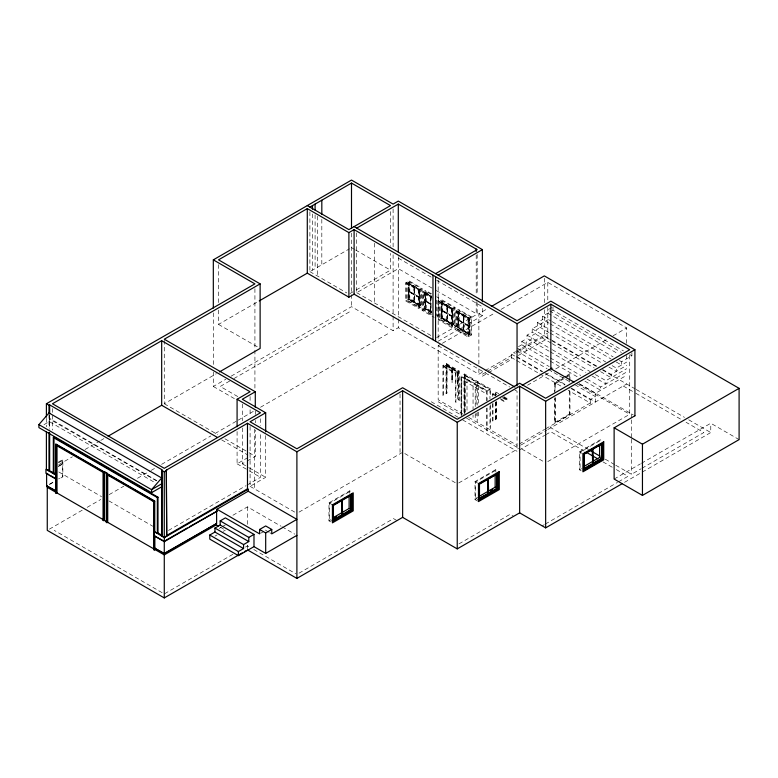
<?xml version="1.0" encoding="UTF-8"?>
<svg xmlns="http://www.w3.org/2000/svg" width="778" height="778" viewBox="0 0 778 778"><rect width="100%" height="100%" fill="white"/><g stroke="black" fill="none" stroke-linecap="round" stroke-linejoin="round"><path stroke-width="0.58" stroke-dasharray="3.89 2.92" d="M330.699 521.863L328.958 520.861L328.958 502.841L349.76 490.83L351.5 491.832M349.76 493.233L349.76 490.83M43.947 424.691L49.306 421.598L155.717 483.041M218.521 310.062L218.521 324.407L258.208 301.494M309.897 211.879L309.897 271.648L349.448 248.814M349.935 293.569L353.056 291.769M356.178 289.97L390.498 270.151L390.498 253.414M58.146 462.288L62.221 459.934L62.862 460.313L62.862 476.826L58.71 479.229M58.729 462.696L62.862 460.313M58.768 464.68L72.422 456.793M85.016 449.519L99.72 441.038M100.77 440.426L103.921 438.607M164.275 340.404L164.275 403.763L216.372 373.683M356.694 232.894L356.694 292.674L398.297 268.653L431.985 288.093M58.146 466.285L62.221 463.941L62.862 464.31M58.564 466.421L62.541 464.126L62.541 476.632L58.564 478.937M213.318 371.991L213.318 386.462L225.883 379.207M231.115 376.182L351.5 306.678L393.104 330.699L398.297 327.703L478.878 374.218L484.072 371.223M49.598 484.111L54.577 481.232M49.345 484.626L54.548 481.631M229.704 381.006L220.252 386.462L237.776 396.576M233.906 378.575L351.5 310.685M409.14 280.907L409.14 298.927L422.133 306.435L418.671 308.428L405.669 300.93L405.669 282.91L409.14 280.907L422.133 288.414L422.133 310.432L434.143 317.366M407.186 283.532L408.265 282.91L419.974 289.669L419.974 306.182L418.885 306.804L407.186 300.055L407.186 283.532L418.885 290.291L418.885 306.804M408.489 282.784L409.782 282.035L421.491 288.794L421.491 305.307L420.188 306.055L408.489 299.297L408.489 282.784L420.188 289.542L420.188 306.055M405.669 282.91L418.671 290.418L422.133 288.414M405.669 300.93L409.782 298.548L421.491 305.307M431.605 293.88L425.605 290.418L422.133 292.421L432.14 298.198M431.459 314.059L423.65 309.556L423.65 293.043L424.739 292.421L431.566 296.36M431.78 312.746L424.953 308.808L424.953 292.295L426.256 291.546L432.101 294.92M471.546 316.938L468.074 318.941L455.072 311.433L458.543 309.43L471.546 316.938L471.546 334.958L468.074 336.962L455.072 329.454L455.072 307.436L451.61 309.43L438.607 301.932L442.069 299.929L442.069 317.939L455.072 325.447L451.61 327.45L438.607 319.943L438.607 297.925L436.653 299.053L436.653 315.567L437.956 314.818L437.956 298.295M422.133 310.432L426.256 308.059L432.101 311.433M440.124 302.554L441.204 301.932L452.903 308.681L452.903 325.194L451.824 325.826L440.124 319.068L440.124 302.554L451.824 309.313L451.824 325.826M441.427 301.806L442.721 301.047L454.42 307.806L454.42 324.319L453.127 325.068L441.427 318.319L441.427 301.806L453.127 308.555L453.127 325.068M49.364 529.157L82.925 509.785M87.117 507.363L100.751 499.486M109.144 494.643L123.828 486.162M137.463 478.295L150.047 471.03M151.097 470.427L155.289 468.006M161.581 464.369L210.877 435.913M215.068 433.492L237.096 420.772M238.146 420.169L253.871 411.085M260.494 407.264L389.632 332.702M436.876 316.938L438.607 315.936L436.604 314.789M438.607 319.943L442.721 317.57L454.42 324.319M456.589 312.066L457.678 311.433L469.377 318.192L469.377 334.705L468.288 335.328L456.589 328.579L456.589 312.066L468.288 318.815L468.288 335.328M457.892 311.307L459.195 310.558L470.894 317.317L470.894 333.83L469.591 334.579L457.892 327.82L457.892 311.307L469.591 318.066L469.591 334.579M436.614 337.603L477.177 314.186L477.177 302.234M478.878 364.016L478.878 313.67L488.224 308.273M455.072 329.454L459.195 327.071L470.894 333.83M438.17 341.211L482.379 315.693L482.379 306.678L436.137 279.983M463.416 414.334L438.17 399.756L438.17 345.714L441.33 343.895M442.381 343.283L494.837 312.989M501.061 309.391L547.79 282.395L626.689 327.946L626.689 343.506M237.086 431.537L237.086 463.814L248.085 457.464M242.289 427.949L242.289 463.814L246.286 461.5M247.287 460.926L255.291 456.307L255.291 430.01M442.925 395.555L442.925 365.534L446.397 363.53L459.399 371.038L459.399 401.059M443.577 395.185L443.577 366.662L446.018 365.252L457.717 372.01L457.717 400.534M446.611 393.435L447.049 364.658L458.748 371.417L458.748 399.941M551.942 307.514L547.79 309.916L621.466 352.453M168.456 530.46L245.848 485.773M246.889 485.171L260.484 477.322L260.484 433.093M548.967 323.142L542.655 319.505L542.655 316.199L553.002 310.228L623.479 350.917M452.251 368.665L447.049 365.66L446.455 366L451.648 369.005L452.251 368.665L452.251 382.173M452.086 382.766L452.086 369.258L452.679 368.908L457.882 371.913L457.882 385.421M250.088 426.422L250.088 486.328L265.687 477.322L265.687 435.486M548.996 332.507L537.433 325.826L537.433 322.52L542.655 319.505M551.135 343.079L532.201 332.148L532.201 328.841L547.8 319.836M443.577 366.662L455.286 373.411L459.399 371.038M549.112 351.189L527.027 338.43L527.027 335.133L532.201 332.148M549.151 360.545L521.805 344.751L521.805 341.454L527.027 338.43M464.845 414.625L464.845 375.346L489.955 389.37L489.955 398.851M521.805 344.751L516.602 347.756L549.21 366.584M463.951 412.146L463.951 380.86L467.014 379.1L476.117 384.351L476.117 406.009M488.594 372.652L511.37 359.485L511.37 354.078L515.551 351.666M516.573 351.072L547.8 333.042M232.923 515.26L247.482 506.848L281.121 526.268M485.112 370.62L515.231 353.231M516.271 352.629L544.318 336.436L596.191 366.389M482.379 374.237L486.522 371.845M487.553 371.242L511.37 357.481L515.581 359.913M482.379 376.241L487.553 373.246M518.323 355.468L547.8 338.449L547.79 307.524M219.124 528.476L221.215 527.27M222.255 526.667L225.387 524.868M474.133 383.496L477.604 381.492M477.604 382.241L477.196 405.144M463.951 380.86L473.053 386.121L476.117 384.351M214.981 536.12L217.062 534.924M223.305 531.316L225.387 530.119M475.222 406.622L475.222 387.366L478.285 385.606L487.378 390.857M490.607 389L464.602 373.985L461.14 375.988L461.14 416.016L461.14 375.988L487.135 390.994L490.617 389L490.617 397.5M492.348 396.41L492.348 394.008L495.819 392.005L498.815 393.736M492.999 395.136L495.44 393.726L497.385 394.854M495.868 394.475L496.471 394.135M260.63 533.29L263.664 531.539M298.995 512.138L401.769 452.806M232.923 554.286L164.275 593.925L54.197 530.372M245.41 547.08L247.482 545.884L249.592 547.099M527.494 385.227L551.505 371.359M555.687 368.947L607.9 338.8M613.113 335.785L626.689 327.946M349.118 491.959L329.609 503.22L329.609 519.733L331.943 521.075M565.762 376.144L554.315 382.747L554.315 392.443M566.802 375.541L569.924 373.741L569.973 378.876M554.967 391.451L554.967 383.116L564.507 377.612M565.46 377.067L569.272 374.86L569.973 375.268L566.16 377.476M554.967 383.116L555.677 383.525L565.207 378.02M328.958 520.861L331.039 519.655M619.444 360.535L621.544 361.751L631.892 355.77L631.892 352.473M612.111 365.641L616.322 368.072L626.689 362.081M602.678 369.531L611.09 374.393L626.689 365.378M595.403 374.607L605.916 380.675L626.689 368.684M587.011 379.1L600.694 386.997L626.689 371.991M579.707 384.196L595.491 393.308L626.689 375.288M571.324 388.699L590.259 399.629L595.491 396.605L575.506 385.071M569.924 413.74L554.315 422.746L554.315 398.501M554.967 397.393L554.967 422.376L555.677 422.775L569.973 414.518L569.973 388.504M519.101 444.112L544.707 429.33M545.728 428.736L590.259 403.023L568.173 390.274M298.995 573.192L393.532 518.605L397.004 520.608M466.567 418.156L517.049 447.301L520.122 445.522M521.143 444.938L546.749 430.146M547.78 429.553L626.689 384.001M458.728 482.973L518.595 448.41M519.101 450.122L544.707 435.34M545.728 434.746L550.853 431.79L584.21 451.046M477.614 501.09L475.008 499.593L475.008 481.582L495.81 469.572L497.541 470.564M495.158 470.69L475.659 481.952L475.659 498.465L477.993 499.816M475.659 498.465L477.711 497.278M475.008 499.593L477.089 498.397M547.751 461.597L629.723 414.275L629.723 354.496M581.185 470.816L579.454 469.815L579.454 451.804L600.256 439.794L601.987 440.795M599.605 440.922L580.106 452.174L580.106 468.696L581.662 469.591M579.454 469.815L581.536 468.619M458.991 543.871L510.115 514.355L513.577 516.359M614.124 479.044L640.382 463.882M641.442 463.28L710.771 423.251L739.1 439.609M542.188 525.87L544.279 524.654M545.32 524.051L617.528 482.37M618.578 481.757L627.992 476.321L615.486 469.105M615.758 465.254L631.464 474.317L640.897 468.871M641.947 468.268L703.837 432.539L686.04 422.26M624.53 482.331L710.771 432.539L710.771 423.251M629.791 354.554L631.892 355.77M547.79 313.223L618.277 353.912M542.655 316.199L551.067 321.061M552.127 321.664L613.132 356.888M550.017 323.755L611.031 358.979M616.283 362.013L621.544 365.047L621.544 361.751M537.433 322.52L548.996 329.201M550.056 329.804L605.799 361.994M550.056 333.11L602.649 363.472M608.96 367.119L616.322 371.369L616.322 368.072M532.201 328.841L551.135 339.772M552.185 340.385L597.416 366.496M602.503 370.027L635.101 388.854M636.151 389.457L684.494 417.368M688.695 419.799L710.771 432.539M552.185 343.681L594.266 367.975M600.567 371.621L611.09 377.69L611.09 374.393M623.227 385.995L634.741 392.647M635.791 393.25L681.849 419.848M398.297 258.14L431.936 277.561M527.027 335.133L551.223 349.098M552.273 349.711L590.142 371.573M550.172 351.792L585.931 372.438M592.243 376.085L605.916 383.982L605.916 380.675M478.878 313.67L482.379 315.693M436.195 290.525L477.177 314.186M521.805 341.454L549.151 357.238M550.202 357.851L580.709 375.463M550.202 361.148L578.599 377.554M584.91 381.191L600.694 390.303L600.694 386.997M351.5 247.628L354.574 249.407M355.604 250.001L390.498 270.151M436.604 296.768L438.607 297.925M442.069 299.929L455.072 307.436M424.953 292.295L431.78 296.233M432.004 297.118L423.008 291.915L423.008 309.936L432.004 315.129M423.65 293.043L431.459 297.546M550.853 367.294L552.944 368.5M579.114 383.612L633.195 414.83M577.14 383.914L629.723 414.275M516.602 351.063L547.099 368.675M548.159 369.278L558.672 375.356M559.722 375.959L570.245 382.037M419.536 297.42L414.334 294.424L414.334 286.917M452.475 316.442L447.272 313.437L447.272 305.929M468.94 325.943L463.746 322.948L463.746 315.44M419.536 297.925L414.334 294.92L414.334 302.428L419.536 305.433M452.475 316.938L447.272 313.942L447.272 321.44L452.475 324.445M468.94 326.449L463.746 323.444L463.746 330.951L468.94 333.957M516.602 356.47L542.898 371.651M543.948 372.254L566.034 385.003M571.295 388.047L595.491 402.012L595.491 393.308M511.37 354.078L515.581 356.509M516.631 357.112L541.877 371.69M546.088 374.121L565.013 385.052M516.631 360.515L538.716 373.275M539.776 373.878L561.862 386.627M431.605 311.9L425.605 308.428L425.605 290.418M471.546 334.958L458.543 327.45L458.543 309.43M419.974 306.182L408.265 299.423L408.265 282.91M431.566 312.873L424.739 308.934L424.739 292.421M452.903 325.194L441.204 318.445L441.204 301.932M469.377 334.705L457.678 327.946L457.678 311.433M569.272 412.146L569.973 412.554M569.973 414.518L569.272 414.12L569.272 390.498M356.694 292.674L431.372 335.785M309.897 271.648L346.794 292.956M438.17 345.714L509.687 387.006M514.948 390.041L517.049 391.256L517.049 447.301M503.813 396.624L508.822 399.513M503.288 397.072L508.17 399.882M464.845 375.346L489.547 389.603M503.833 397.889L507.733 400.135M446.611 364.911L458.31 371.66L458.31 400.184M502.267 397.665L507.139 400.485M452.086 369.258L457.289 372.254L457.289 385.771M442.925 365.534L455.927 373.041L455.927 403.062M492.348 394.008L495.353 395.739M500.351 398.628L505.35 401.516M588.538 449.538L550.853 427.783L550.853 425.78M605.284 459.214L614.708 464.651M500.799 399.639L504.698 401.886M475.222 387.366L484.324 392.627M602.969 461.879L614.445 468.502M579.454 451.804L582.43 453.525M468.667 417.368L517.049 445.298M521.727 449.003L544.61 462.21M438.17 401.759L461.305 415.121M431.236 401.759L458.446 417.465M462.628 419.887L517.049 451.298M218.521 324.407L258.043 347.221M475.008 481.582L477.614 483.08M404.735 453.516L456.19 483.226M213.318 386.462L235.16 399.065M164.275 403.763L217.626 434.562M224.949 438.792L247.968 452.076M249.009 452.679L255.291 456.307M221.672 439.901L247.978 455.091M328.958 502.841L332.43 504.844M242.289 463.814L248.386 467.335M249.407 467.928L265.687 477.322M237.086 463.814L248.279 470.272M249.291 470.865L260.484 477.322M250.088 486.328L296.895 513.354M282.171 526.871L294.784 534.155M268.721 532.123L265.687 530.372L265.687 528.165M269.733 532.706L271.755 533.873M156.456 480.814L48.995 418.778L49.646 418.399L156.728 480.61M220.33 527.202L224.375 529.536M253.793 549.521L295.844 573.794M58.739 471.935L101.578 496.675M108.891 500.896L152.78 526.229M631.464 413.838L631.464 418.671M631.464 419.887L631.464 438.033M631.464 439.239L631.464 474.317M626.689 355.468L626.689 358.775M590.259 399.629L590.259 405.027M569.272 374.86L569.272 377.272M569.272 378.468L569.272 382.076M555.677 383.525L555.677 389.477M555.677 397.801L555.677 422.775M552.983 306.911L552.983 310.218M547.79 282.395L547.79 300.347M544.318 278.31L544.318 303.741M544.318 309.8L544.318 336.436M541.741 323.337L541.741 326.643L536.567 329.629L536.567 332.926L531.335 335.95L531.335 339.247L526.132 342.252L526.132 350.966M520.91 348.573L520.91 353.98M496.471 401.448L496.471 421.657M496.033 401.701L496.033 421.909M495.819 392.005L495.819 395.613M495.868 402.362L495.819 422.026M495.81 469.572L495.81 471.974M495.44 393.726L495.44 396.099M495.44 402.041L495.44 422.25M492.999 403.451L492.999 423.66M492.348 403.617L492.348 424.029M490.607 404.764L490.617 429.038M489.955 405.97L489.955 427.307M487.135 390.994L487.145 400.709M487.135 407.983L487.145 431.041M486.483 400.894L486.483 391.373L461.782 377.116L461.782 416.395M486.483 408.042L486.483 430.662M478.878 368.811L478.878 374.218M478.285 385.606L478.285 406.058M478.285 412.068L478.285 416.882M477.177 254.416L477.177 295.056M477.196 412.272L477.196 421.764M476.204 255.048L476.204 295.689M476.204 301.669L476.204 313.622M476.117 413.225L476.117 415.627M475.222 413.838L475.222 418.652M473.053 386.121L473.053 408.975M473.053 414.985L473.053 417.397M468.074 318.941L468.074 336.962M467.014 379.1L467.014 410.376M465.254 375.113L465.254 412.009M463.309 315.187L463.309 322.695L458.106 319.69L458.106 312.182M459.195 310.558L459.195 327.071M455.286 373.411L455.286 401.934M452.679 368.908L452.679 382.426M451.61 309.43L451.61 327.45M451.648 369.005L451.648 382.513M447.049 364.658L447.049 393.182M446.844 305.676L446.844 313.184L441.641 310.189L441.641 302.681M446.397 363.53L446.397 393.561M446.018 365.252L446.018 393.775M442.721 301.047L442.721 317.57M438.17 279.954L438.17 340.005M431.022 296.301L431.022 303.799M431.022 304.305L431.022 311.813M430.808 296.428L430.808 303.926M430.808 304.431L430.808 311.939M430.37 296.175L430.37 303.683L425.167 300.678L425.167 293.17M426.256 291.546L426.256 308.059M418.671 290.418L418.671 308.428M413.906 286.664L413.906 294.172L408.703 291.166L408.703 283.659M409.782 282.035L409.782 298.548M400.038 394.028L400.038 453.807M398.297 256.691L398.297 318.105M398.297 319.301L398.297 327.703M393.104 208.922L393.104 247.501M393.104 254.737L393.104 315.032M393.104 316.238L393.104 330.699M390.498 211.577L390.498 246.237M374.617 243.242L374.617 303.012M351.5 233.128L351.5 293.423M351.5 294.629L351.5 306.678M321.82 219.338L321.82 264.763M317.385 216.206L317.385 275.976M315.09 214.854L315.09 268.653M312.493 213.96L312.493 270.151M260.484 418.749L260.484 425.916M255.291 410.881L255.291 414.47M255.291 420.441L255.291 422.833M254.921 288.696L254.921 348.982M254.921 350.188L254.921 389.982M254.669 429.203L254.669 488.983M250.088 396.537L250.088 402.508M250.088 409.685L250.088 415.656M247.482 506.848L247.482 524.78M247.482 545.106L247.482 548.694M242.289 404.035L242.289 420.772M218.521 264.637L218.521 302.885M213.318 312.902L213.318 365.961M62.221 459.934L62.221 463.941M52.466 408.547L52.466 430.059M49.646 415.024L49.646 429.291M49.432 415.86L49.432 428.007M49.306 418.603L49.306 421.598M48.995 414.11L48.995 427.754M46.398 418.331L46.398 426.83M464.602 373.985L464.592 414.013L464.602 373.985M414.12 286.537L408.917 283.532L408.917 291.04L414.12 294.045L414.12 286.537M419.75 289.795L414.557 286.79L414.557 294.298L419.75 297.303L419.75 289.795M430.584 296.048L425.391 293.043L425.391 300.551L430.584 303.556L430.584 296.048M447.058 305.56L441.855 302.554L441.855 310.062L447.058 313.057L447.058 305.56M452.689 308.808L447.486 305.803L447.486 313.31L452.689 316.315L452.689 308.808M463.523 315.061L458.33 312.066L458.33 319.564L463.523 322.569L463.523 315.061M469.163 318.319L463.96 315.314L463.96 322.821L469.163 325.826L469.163 318.319M419.536 289.922L406.534 282.414L406.534 300.425L419.536 307.932L419.536 289.922M452.475 308.934L439.473 301.426L439.473 319.447L452.475 326.945L452.475 308.934M468.94 318.445L455.937 310.937L455.937 328.948L468.94 336.456L468.94 318.445M414.12 294.551L408.917 291.546L408.917 299.053L414.12 302.049L414.12 294.551M419.75 297.799L414.557 294.794L414.557 302.302L419.75 305.307L419.75 297.799M430.584 304.052L425.391 301.047L425.391 308.555L430.584 311.56L430.584 304.052M447.058 313.563L441.855 310.558L441.855 318.066L447.058 321.071L447.058 313.563M452.689 316.811L447.486 313.816L447.486 321.324L452.689 324.319L452.689 316.811M463.523 323.074L458.33 320.069L458.33 327.577L463.523 330.572L463.523 323.074M469.163 326.322L463.96 323.317L463.96 330.825L469.163 333.83L469.163 326.322M413.906 294.668L408.703 291.672L408.703 299.18L413.906 302.175L413.906 294.668M430.37 304.179L425.167 301.174L425.167 308.681L430.37 311.686L430.37 304.179M446.844 313.69L441.641 310.685L441.641 318.192L446.844 321.197L446.844 313.69M463.309 323.191L458.106 320.196L458.106 327.703L463.309 330.699L463.309 323.191"/><path stroke-width="1.17" d="M166.336 470.126L166.725 535.964L166.336 470.126L247.482 423.281L296.895 451.804L402.634 390.751L457.24 422.279L519.646 386.248L545.65 401.263L634.926 349.721L634.926 415.831M238.389 555.638L238.389 551.544L243.563 548.558L243.563 544.581L248.785 541.566L248.785 537.404L253.988 534.398L253.988 546.633L238.389 555.638L209.778 539.125L209.778 535.031L214.952 532.045L243.563 548.558M253.988 546.633L265.687 553.391L265.687 532.959L271.755 529.458L271.755 533.873L296.895 519.364L248.163 491.229L216.965 509.24L216.965 511.253L164.304 541.653L154.53 536.003L164.275 541.255L187.304 527.961M247.482 549.881L296.895 578.404L296.895 451.804M296.895 578.404L402.634 517.36L402.634 390.751M38.9 424.603L151.574 489.663L161.98 483.653L161.98 486.658L151.574 492.659L38.9 427.608L38.9 424.603L49.306 412.593M213.318 308.078L213.318 259.852L351.5 180.078L393.104 204.099L398.297 201.094L482.379 249.631L482.379 301.825M265.687 431.897L265.687 412.768L250.088 421.773L296.895 448.799L402.634 387.745L457.24 419.274L519.646 383.243L545.65 398.258L629.723 349.721L550.853 304.179L517.049 323.697L354.097 229.617L348.894 232.622L307.291 208.601L218.521 259.852L260.124 283.873L260.124 348.427L219.493 371.884M309.897 207.094L351.5 183.073L390.498 205.596L348.894 229.617L307.291 205.596M46.398 417.115L46.398 403.763L254.921 283.873L213.318 259.852M46.398 403.763L48.995 405.26L49.646 404.891L162.33 469.941L161.678 470.32L161.678 535.877L164.518 537.51M237.086 399.26L250.088 391.752L161.678 340.706L52.466 403.763L164.275 468.317L260.484 412.768L237.086 399.26L237.086 426.752M260.124 283.873L164.275 339.208L255.291 391.752L255.291 407.293M356.694 228.119L398.297 204.099L477.177 249.631L435.573 273.652M259.249 300.892L307.291 273.156L348.894 297.177L354.097 294.172L514.958 387.045M55.928 474.823L53.332 473.316L53.332 437.537L53.983 437.168L157.992 497.21L157.992 532.998L162.33 535.497L161.678 535.877M56.259 493.398L56.259 445.356L57.018 444.919L57.018 492.96L56.259 493.398L55.608 493.028L55.928 444.044L154.744 501.09L154.744 531.87L157.341 533.368L157.992 532.998M108.123 436.186L161.678 405.26L217.461 437.469M46.398 431.683L46.398 469.319L53.983 472.946L53.983 437.168M53.332 473.316L53.983 472.946M46.943 486.017L54.343 489.916M438.17 275.149L482.379 249.631M55.608 444.238L103.717 472.003L104.359 471.633L106.965 473.131L106.965 522.67L106.314 522.301L106.314 473.51L106.965 473.131M255.291 391.752L242.289 399.26L265.687 412.768M109.776 476.262L110.534 475.825M161.678 470.32L164.275 471.818L166.774 470.379M56.259 445.356L103.066 472.382L103.066 520.424L103.717 520.044L164.275 554.889L216.284 524.868L218.307 526.035M103.066 520.424L104.359 520.424L104.359 471.633M106.314 522.301L106.965 521.921M106.965 522.67L107.724 522.233L107.724 474.191L106.965 474.638L153.772 501.654L154.744 501.09M53.332 437.537L157.341 497.589L157.992 497.21M152.255 500.779L153.013 500.342M491.346 306.474L544.318 275.889L739.1 388.339L739.1 439.609L642.453 495.401L614.124 479.044L614.124 427.783L642.453 444.199L642.453 495.401M154.744 531.87L164.304 537.637L248.163 489.226L248.163 491.229M166.288 535.711L247.482 488.837L248.163 489.226M166.725 535.964L164.275 537.374L164.275 471.818M189.394 526.755L216.965 511.253M154.851 535.818L154.851 548.325L164.275 553.391L216.605 523.545L216.605 511.049M153.772 501.654L153.772 549.696L154.53 549.258M153.772 549.696L155.172 549.638L155.172 548.13M248.785 541.566L220.184 525.053L220.184 520.89L225.387 517.885L253.988 534.398M216.605 523.545L164.275 553.761L154.851 548.325M214.952 532.045L214.952 528.067L220.184 525.053M216.965 509.24L259.619 533.873L259.619 529.458L265.687 525.957L271.755 529.458M522.174 385.295L550.853 368.733L573.989 382.095M47.264 485.832L47.264 530.372L164.275 597.922L242.289 552.886M244.37 551.69L246.441 550.484M332.984 505.165L343.438 499.136M344.129 498.737L348.991 495.926M349.711 495.508L352.24 494.555L352.24 510.28L333.422 521.143L333.422 505.418L352.24 494.555M265.687 553.391L296.895 535.371M333.713 517.36L349.118 508.472L351.442 509.823M334.161 517.856L336.242 516.66M332.984 519.899L351.014 509.571L350.936 494.808L351.374 495.051L351.374 509.775L333.422 520.142M335.017 519.305L337.069 518.119M344.255 513.966L350.421 510.417M332.984 520.89L352.24 510.28M479.472 499.875L479.472 484.149L498.29 473.287L498.29 489.012L479.472 499.875L479.034 483.897L497.424 473.783M478.742 496.685L495.158 487.203L497.492 488.555L497.492 473.219M490.607 490.587L492.688 489.381M482.097 497.443L485.171 495.664M487.223 494.477L489.284 493.291M491.336 492.104L493.388 490.918M495.44 489.741L497.492 488.555L479.034 498.63L497.054 488.302L497.054 473.987M479.034 499.632L498.29 489.012M614.124 427.842L634.926 415.773M584.453 453.564L587.662 451.717M589.753 450.501L591.844 449.295M592.671 449.324L592.243 449.071L592.671 464.048L592.671 448.818L598.515 445.444M599.157 445.074L601.258 443.868M602.736 443.509L583.908 454.381L583.908 470.106L602.736 459.234L602.298 443.266L602.298 458.991L583.481 469.854M584.21 466.323L599.605 457.435L601.939 458.777M583.481 468.852L592.398 463.785M601.501 458.524L592.671 463.542L601.861 458.738L601.501 444.209M583.908 469.105L592.671 463.941M584.482 468.852L586.544 467.666M588.596 466.479L598.856 460.557M402.634 517.36L457.24 548.889L519.646 512.858L545.65 527.863L622.429 483.546M642.453 444.199L739.1 388.339M634.926 349.721L550.853 301.174L517.049 320.692L354.097 226.612M592.671 448.818L593.108 463.795M590.628 450.754L600.052 456.19M586.291 452.251L597.757 458.874M488.224 479.092L487.796 478.84L487.796 493.573L488.224 493.816L488.224 478.596L488.662 493.573L488.224 493.32M342.184 500.361L341.746 500.108L341.746 514.841L342.184 515.085L342.184 499.865L342.612 514.841L342.184 514.589M259.619 529.458L265.687 532.959M220.184 520.89L248.785 537.404M214.952 528.067L243.563 544.581M106.314 473.51L154.414 501.285L154.414 550.075M209.778 535.031L238.389 551.544M55.685 474.959L45.941 469.329L45.941 473.335L55.685 478.966M48.965 474.677L46.612 473.316L46.612 485.832L56.045 491.278M50.988 475.844L56.045 478.762M47.264 487.329L55.355 492.007M56.366 492.591L102.784 519.383M161.98 483.653L161.999 486.639M602.639 443.674L602.639 459.185L584.006 469.941L584.006 454.43M599.605 444.462L599.605 457.435M550.853 304.179L550.853 368.733M545.65 401.263L545.65 527.863M519.646 386.248L519.646 512.858M517.049 323.697L517.049 385.859M497.852 473.034L497.852 488.759M497.327 472.946L497.327 488.458M496.986 473.539L496.986 488.263M495.158 475.416L495.158 487.203M476.204 249.067L476.204 251.459M457.24 422.279L457.24 548.889M435.573 276.657L435.573 341.211M432.976 275.149L432.976 339.714M398.297 204.099L398.297 251.916M354.097 229.617L354.097 294.172M351.802 494.302L351.802 510.028M351.5 183.073L351.5 228.508M351.277 494.215L351.277 509.726M349.118 495.498L349.118 508.472M348.894 232.622L348.894 297.177M321.82 200.209L321.82 214.553M315.09 204.099L315.09 210.07M312.493 205.596L312.493 209.185M307.291 208.601L307.291 273.156M247.482 423.281L247.482 488.837M216.284 523.361L216.284 524.868M164.304 537.637L164.304 541.653M164.275 541.255L164.275 597.922M162.096 470.573L162.096 535.634M161.678 340.706L161.678 405.26M157.341 497.589L157.341 533.368M151.574 492.659L151.574 489.663L161.678 477.993L48.995 412.943L48.995 405.26M103.717 472.003L103.717 520.793M49.646 404.891L49.646 413.896M49.646 432.918L49.646 470.447M48.995 432.539L48.995 470.816M332.43 504.844L332.43 522.865L353.231 510.854L353.231 492.834L332.43 504.844M499.281 471.565L478.48 483.576L478.48 501.596L499.281 489.586L499.281 471.565M603.728 441.797L582.917 453.807L582.917 471.818L603.728 459.808L603.728 441.797M603.076 442.915L583.568 454.177L583.568 470.69L603.076 459.438L603.076 442.915"/></g></svg>
